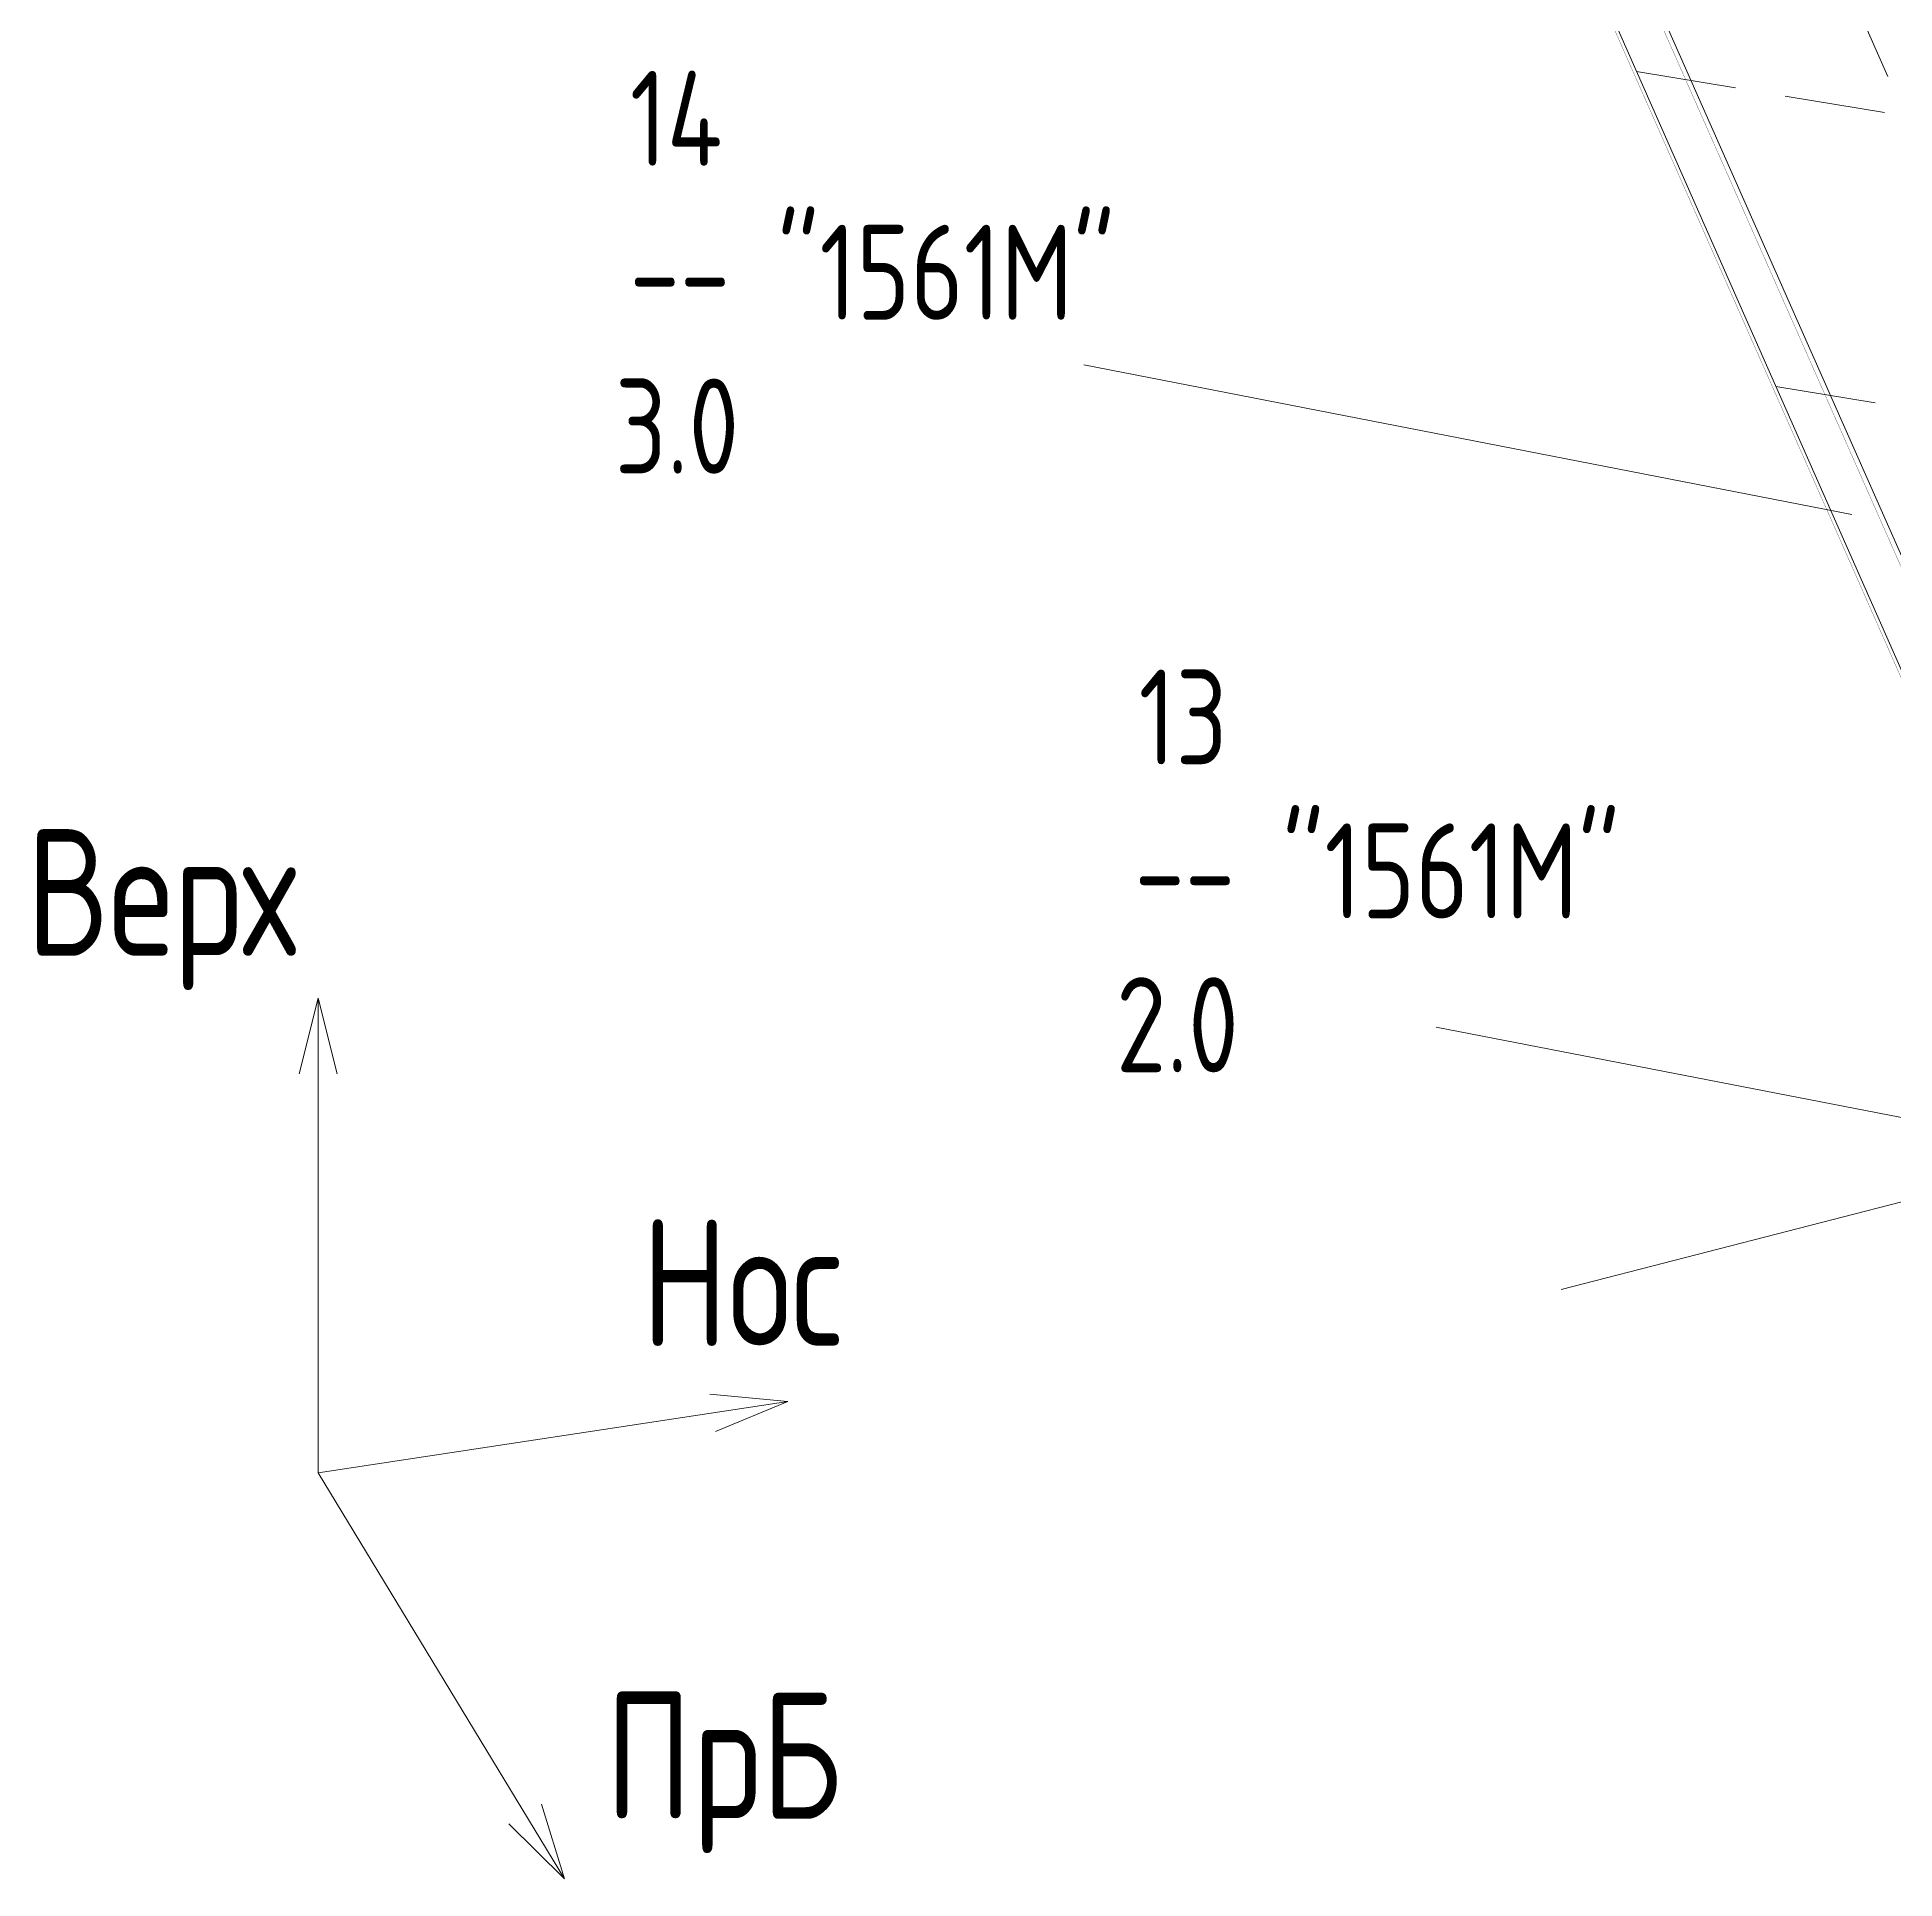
# Model space of a CAD drawing. Header units: millimetres. Extents: x 149544 to 197467, y -3118 to 25363.
# Drawn here: x 188576 to 189749, y 6705 to 7868 of the extents above; entities that cross this region are included whole.
import ezdxf

# ---------------------------------------------------------------- set-up
doc = ezdxf.new("R2010")
doc.units = ezdxf.units.MM
doc.header["$MEASUREMENT"] = 0
for name, pattern in [('K5LT32768', [0]), ('K5LT32774', [0]), ('K5LT32778', [0]), ('K5LT32788', [0]), ('K5LT32803', [95.25, 63.5, -31.75])]:
    doc.linetypes.add(name, pattern=pattern)
doc.layers.add('IDENT', color=7, linetype='Continuous')
doc.styles.add('KTEXTSTYLE', font='GOST_AU.SHX', dxfattribs={"width": 0.96, "height": 5})

# ---------------------------------------------------------------- blocks, each defined once
blk = doc.blocks.new('U16')
at = {"layer": 'IDENT', "color": 7, "char_height": 0.2, "attachment_point": 1, "style": 'KTEXTSTYLE'}
for s, insert in [('\\H3.5;\\W0.965;\\Q15;\\Q0;\\H60.00;13', (-157518.2, -10240.8)), ('\\H3.5;\\W0.965;\\Q15;\\Q0;\\H60.00;       -- "1561M"', (-157728.6, -10338)), ('\\H3.5;\\W0.965;\\Q15;\\Q0;\\H60.00;2.0', (-157532.5, -10435.2))]:
    blk.add_mtext(s, dxfattribs=dict(at, insert=insert))
blk = doc.blocks.new('U17')
at = {"layer": 'IDENT', "color": 7, "char_height": 0.2, "attachment_point": 1, "style": 'KTEXTSTYLE'}
for s, insert in [('\\H3.5;\\W0.965;\\Q15;\\Q0;\\H60.00;14', (-157839.5, -9862.6)), ('\\H3.5;\\W0.965;\\Q15;\\Q0;\\H60.00;       -- "1561M"', (-158047.5, -9959.8)), ('\\H3.5;\\W0.965;\\Q15;\\Q0;\\H60.00;3.0', (-157849, -10057))]:
    blk.add_mtext(s, dxfattribs=dict(at, insert=insert))

msp = doc.modelspace()

# ---------------------------------------------------------------- linework, layer by layer
at = {"color": 0, "linetype": 'K5LT32774', "lineweight": 18}
for p, q in [((189452.9, 8220.2), (189820.3, 7389.2)), ((189436.6, 8184.8), (189806.2, 7348.7))]:
    msp.add_line(p, q, dxfattribs=at)
at = {"color": 0, "linetype": 'K5LT32803', "lineweight": 18}
for p, q in [((189976, 7320.4), (189610, 8148.5)), ((189586.2, 7846.4), (190064.2, 7766.9)), ((189674.2, 7647.4), (190152.2, 7567.8))]:
    msp.add_line(p, q, dxfattribs=at)
at = {"color": 0, "linetype": 'K5LT32768', "lineweight": 18}
for p, q in [((189722.2, 7566.5), (189237.2, 7661.1)), ((188741.6, 7213), (188753.6, 7261)), ((188753.6, 6961), (188753.6, 7261)), ((188765.6, 7213), (188753.6, 7261)), ((190145.7, 7109.6), (189459.7, 7242.5)), ((188753.6, 6961), (189050.2, 7006.2)), ((189000.9, 7010.8), (189050.2, 7006.2)), ((189004.5, 6987.1), (189050.2, 7006.2)), ((188753.6, 6961), (188909.2, 6704.5)), ((188894.6, 6751.8), (188909.2, 6704.5)), ((188874.1, 6739.3), (188909.2, 6704.5))]:
    msp.add_line(p, q, dxfattribs=at)
at = {"color": 0, "linetype": 'K5LT32778', "lineweight": 18}
msp.add_line((191334.8, 7540), (189538.7, 7076.9), dxfattribs=at)
at = {"color": 0, "linetype": 'K5LT32788', "const_width": 0.18}
for points in [[(189452.9, 8220.2), (189820.3, 7389.2), (189817.4, 7388.5), (189450, 8219.4)], [(189436.6, 8184.8), (189806.2, 7348.7), (189804.6, 7347.4), (189435.6, 8182)], [(189806.2, 7348.7), (189436.6, 8184.8)]]:
    msp.add_lwpolyline(points, dxfattribs=at)

# ---------------------------------------------------------------- block references
at = {"color": 0}
for name in ['U17', 'U16']:
    msp.add_blockref(name, (346790, 17709.3), dxfattribs=at)

# ---------------------------------------------------------------- texts
at = {"color": 0, "char_height": 2.5, "attachment_point": 1, "style": 'KTEXTSTYLE'}
for s, insert in [('\\H3.5;\\W0.965;\\Q15;\\Q0;\\H80.00;{\\c16711935;Верх}', (188569.4, 7367.7)), ('\\H3.5;\\W0.965;\\Q15;\\Q0;\\H80.00;{\\c16711935;Нос}', (188957.6, 7121.2)), ('\\H3.5;\\W0.965;\\Q15;\\Q0;\\H80.00;{\\c16711935;ПрБ}', (188934.9, 6822.5))]:
    msp.add_mtext(s, dxfattribs=dict(at, insert=insert))

doc.saveas('drawing.dxf')
